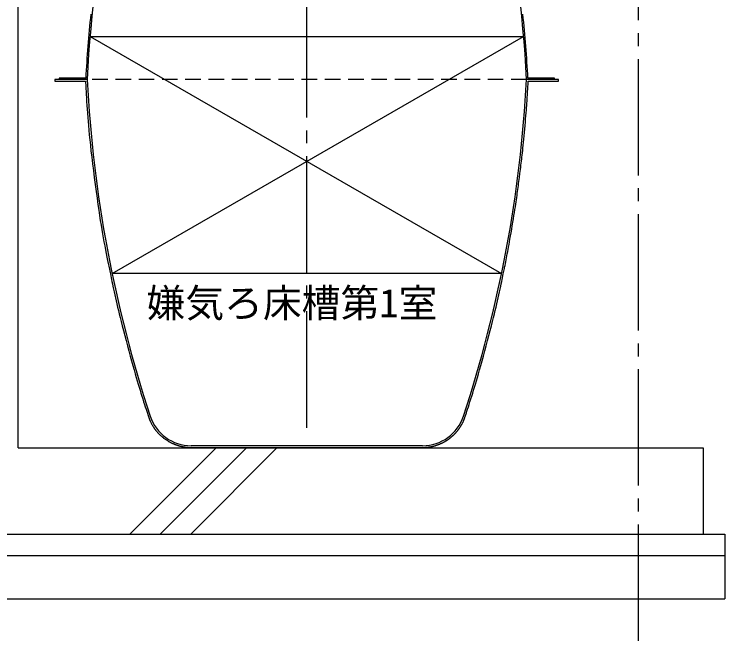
# Model space of a CAD drawing. Units: millimetres, scale not verified. Extents: x -8910 to 8910, y -6308 to 6308.
# Drawn here: x 286 to 1935, y -3858 to -2404 of the extents above; entities that cross this region are included whole.
import ezdxf
from ezdxf.enums import TextEntityAlignment as Align

# ---------------------------------------------------------------- set-up
doc = ezdxf.new("R2010")
doc.units = ezdxf.units.MM
doc.header["$LTSCALE"] = 30
doc.linetypes.add('CHAIN2', pattern=[12, 9, -1, 1, -1])
doc.linetypes.add('DASHED1', pattern=[1.8, 1.2, -0.6])
for name, color, linetype, lineweight in [('0-0_機器', 2, 'Continuous', 25), ('0-5_空気管', 3, 'Continuous', 25), ('0-6_08', 2, 'CHAIN2', 25)]:
    doc.layers.add(name, color=color, linetype=linetype, lineweight=lineweight)
doc.styles.add('ＭＳ ゴシック', font='')
doc.styles.get('ＭＳ ゴシック').set_extended_font_data('MS Gothic')

msp = doc.modelspace()

# ---------------------------------------------------------------- linework, layer by layer
at = {"layer": '0-0_機器'}
for p, q in [((294.7, -3410.41), (1884.7, -3410.41)), ((553.91, -3610.41), (753.91, -3410.41)), ((624.62, -3610.41), (824.62, -3410.41)), ((695.33, -3610.41), (895.33, -3410.41)), ((1884.7, -3410.41), (1884.7, -3610.41)), ((-5.3, -3610.41), (1934.7, -3610.41)), ((1934.7, -3610.41), (1934.7, -3760.41)), ((-5.3, -3660.41), (1934.7, -3660.41)), ((-5.3, -3760.41), (1934.7, -3760.41))]:
    msp.add_line(p, q, dxfattribs=at)
at = {"layer": '0-5_空気管', "linetype": 'CHAIN2'}
msp.add_line((964.7, -3363.56), (964.7, -1530.41), dxfattribs=at)
at = {"layer": '0-5_空気管'}
for p, q in [((461.62, -2455.41), (1467.79, -2455.41)), ((461.62, -2455.41), (1416.76, -3005.41)), ((512.64, -3005.41), (1467.79, -2455.41)), ((379.7, -2555.41), (379.7, -2559.41)), ((454.7, -2555.41), (379.7, -2555.41)), ((389.7, -2552.21), (389.7, -2555.41)), ((451.67, -2552.21), (389.7, -2552.21)), ((454.7, -2555.41), (454.7, -2552.21)), ((1548.75, -2555.41), (1474.7, -2555.41)), ((1539.7, -2552.21), (1477.74, -2552.21)), ((1539.7, -2555.41), (1539.7, -2552.21)), ((1548.75, -2559.41), (1548.75, -2555.41)), ((1478.03, -2568.15), (1478.5, -2559.41)), ((1478.5, -2559.41), (1548.75, -2559.41)), ((505.14, -2988.84), (508.75, -3006.35)), ((1416.76, -3005.41), (512.64, -3005.41)), ((1233.32, -3405.41), (696.08, -3405.41))]:
    msp.add_line(p, q, dxfattribs=at)
at = {"layer": '0-5_空気管', "linetype": 'DASHED1'}
msp.add_line((1474.7, -2555.41), (454.7, -2555.41), dxfattribs=at)
at = {"layer": '0-5_空気管'}
for points in [[(379.7, -2559.41), (450.91, -2559.41), (451.58, -2571.86)], [(451.58, -2571.86), (451.86, -2577.08), (452.2, -2583.33), (452.6, -2590.45), (453.06, -2598.3), (453.56, -2606.73), (454.12, -2615.6), (454.73, -2624.76), (455.38, -2634.06), (456.08, -2643.41), (456.85, -2652.91), (457.69, -2662.69), (458.64, -2672.91), (459.7, -2683.72), (460.9, -2695.25), (462.26, -2707.65), (463.79, -2721.07), (465.51, -2735.58), (467.39, -2750.97), (469.38, -2766.93), (471.46, -2783.19), (473.58, -2799.45), (475.71, -2815.43), (477.81, -2830.81), (479.83, -2845.33), (481.77, -2858.75), (483.62, -2871.16), (485.4, -2882.69), (487.13, -2893.49), (488.83, -2903.7), (490.51, -2913.47), (492.21, -2922.94), (493.93, -2932.26), (495.68, -2941.52), (497.44, -2950.62), (499.17, -2959.43), (500.85, -2967.8), (502.42, -2975.59), (503.86, -2982.65), (505.14, -2988.84)], [(1456.91, -2792.17), (1458.12, -2782.81), (1459.32, -2773.44), (1459.92, -2768.76), (1460.52, -2764.07), (1461.11, -2759.39), (1461.69, -2754.7), (1462.27, -2750.01), (1462.83, -2745.32), (1463.39, -2740.62), (1463.94, -2735.85), (1464.49, -2730.92), (1465.06, -2725.78), (1465.63, -2720.36), (1466.23, -2714.57), (1466.86, -2708.34), (1467.52, -2701.62), (1468.22, -2694.35), (1468.95, -2686.65), (1469.69, -2678.66), (1470.43, -2670.54), (1471.16, -2662.41), (1471.87, -2654.45), (1472.55, -2646.77), (1473.16, -2639.54), (1473.72, -2632.86), (1474.22, -2626.69), (1474.67, -2620.96), (1475.08, -2615.6), (1475.45, -2610.53), (1475.79, -2605.68), (1476.1, -2600.98), (1476.4, -2596.35), (1476.68, -2591.75), (1476.96, -2587.21), (1477.21, -2582.82), (1477.45, -2578.65), (1477.67, -2574.77), (1477.86, -2571.24), (1478.03, -2568.15)], [(1420.65, -3006.35), (1421.93, -3000.19), (1422.46, -2997.6), (1423.1, -2994.5), (1423.82, -2990.97), (1424.62, -2987.08), (1425.47, -2982.9), (1426.36, -2978.5), (1427.27, -2973.95), (1428.18, -2969.33), (1429.09, -2964.68), (1430, -2959.96), (1430.92, -2955.09), (1431.87, -2950), (1432.86, -2944.61), (1433.9, -2938.86), (1435, -2932.67), (1436.17, -2925.97), (1437.43, -2918.73), (1438.74, -2911.04), (1440.1, -2903.06), (1441.47, -2894.93), (1442.82, -2886.8), (1444.14, -2878.81), (1445.4, -2871.12), (1446.58, -2863.86), (1447.66, -2857.14), (1448.63, -2850.93), (1449.53, -2845.15), (1450.35, -2839.74), (1451.11, -2834.62), (1451.83, -2829.71), (1452.51, -2824.95), (1453.16, -2820.26), (1453.81, -2815.58), (1454.44, -2810.9), (1455.07, -2806.22), (1455.69, -2801.54), (1456.3, -2796.86), (1456.91, -2792.17)], [(508.75, -3006.35), (510.68, -3015.69), (511.49, -3019.61), (512.46, -3024.3), (513.58, -3029.64), (514.82, -3035.52), (516.15, -3041.84), (517.58, -3048.49), (519.06, -3055.35), (520.6, -3062.32), (522.16, -3069.32), (523.78, -3076.43), (525.48, -3083.74), (527.3, -3091.37), (529.25, -3099.43), (531.37, -3108.03), (533.69, -3117.26), (536.24, -3127.25), (539.03, -3138.04), (542.02, -3149.47), (545.14, -3161.33), (548.35, -3173.39), (551.58, -3185.45), (554.78, -3197.29), (557.9, -3208.69), (560.86, -3219.43), (563.63, -3229.36), (566.22, -3238.52), (568.66, -3247.03), (570.99, -3254.99), (573.22, -3262.51), (575.39, -3269.7), (577.53, -3276.67), (579.66, -3283.51), (581.81, -3290.32), (583.94, -3297.01), (586.02, -3303.48), (588.01, -3309.63), (589.87, -3315.35), (591.57, -3320.53)], [(1416.94, -3024.3), (1417.91, -3019.61), (1420.65, -3006.35)], [(1332.11, -3337.94), (1335.09, -3328.88), (1336.34, -3325.08), (1337.84, -3320.53), (1339.53, -3315.35), (1341.39, -3309.63), (1343.38, -3303.48), (1345.46, -3297.01), (1347.6, -3290.32), (1349.74, -3283.51), (1351.88, -3276.67), (1354.01, -3269.7), (1356.18, -3262.51), (1358.42, -3254.99), (1360.74, -3247.03), (1363.19, -3238.52), (1365.78, -3229.36), (1368.55, -3219.43), (1371.51, -3208.69), (1374.62, -3197.29), (1377.82, -3185.45), (1381.05, -3173.39), (1384.26, -3161.33), (1387.39, -3149.47), (1390.38, -3138.04), (1393.16, -3127.25), (1395.71, -3117.26), (1398.03, -3108.03), (1400.15, -3099.43), (1402.11, -3091.37), (1403.92, -3083.74), (1405.62, -3076.43), (1407.24, -3069.32), (1408.81, -3062.32), (1410.34, -3055.35), (1411.82, -3048.49), (1413.25, -3041.84), (1414.59, -3035.52), (1415.83, -3029.64), (1416.94, -3024.3)], [(591.57, -3320.53), (593.06, -3325.08), (597.3, -3337.94)], [(597.3, -3337.94), (597.62, -3338.93), (597.76, -3339.35), (597.93, -3339.85), (598.12, -3340.42), (598.33, -3341.04), (598.56, -3341.71), (598.81, -3342.42), (599.08, -3343.14), (599.35, -3343.88), (599.64, -3344.61), (599.94, -3345.36), (600.26, -3346.13), (600.62, -3346.94), (601.01, -3347.79), (601.44, -3348.72), (601.93, -3349.71), (602.48, -3350.8), (603.09, -3351.98), (603.75, -3353.25), (604.46, -3354.56), (605.19, -3355.91), (605.94, -3357.26), (606.7, -3358.6), (607.44, -3359.88), (608.16, -3361.11), (608.85, -3362.24), (609.52, -3363.29), (610.16, -3364.27), (610.78, -3365.19), (611.39, -3366.06), (611.99, -3366.89), (612.59, -3367.69), (613.19, -3368.46), (613.8, -3369.22), (614.41, -3369.97), (615, -3370.68), (615.57, -3371.35), (616.11, -3371.97), (616.6, -3372.53)], [(1325.66, -3353.37), (1326.18, -3352.41), (1326.67, -3351.47), (1327.14, -3350.55), (1327.58, -3349.66), (1328, -3348.8), (1328.39, -3347.94), (1328.76, -3347.1), (1329.12, -3346.27), (1329.45, -3345.45), (1329.78, -3344.62), (1330.09, -3343.8), (1330.39, -3342.98), (1330.68, -3342.19), (1330.94, -3341.43), (1331.18, -3340.73), (1331.4, -3340.09), (1331.58, -3339.53), (1332.11, -3337.94)], [(1311.15, -3374.4), (1311.65, -3373.84), (1311.85, -3373.61), (1312.1, -3373.33), (1312.38, -3373.01), (1312.68, -3372.66), (1313.01, -3372.28), (1313.36, -3371.88), (1313.71, -3371.46), (1314.07, -3371.04), (1314.42, -3370.61), (1314.78, -3370.17), (1315.13, -3369.72), (1315.49, -3369.26), (1315.86, -3368.77), (1316.24, -3368.26), (1316.64, -3367.73), (1317.05, -3367.16), (1317.47, -3366.56), (1317.91, -3365.94), (1318.36, -3365.3), (1318.8, -3364.66), (1319.22, -3364.03), (1319.64, -3363.42), (1320.02, -3362.85), (1320.37, -3362.32), (1320.69, -3361.85), (1320.97, -3361.41), (1321.24, -3360.99), (1321.51, -3360.57), (1321.78, -3360.13), (1322.07, -3359.65), (1322.39, -3359.11), (1322.75, -3358.5), (1323.16, -3357.79), (1323.62, -3357.01), (1324.11, -3356.15), (1324.61, -3355.25), (1325.14, -3354.32), (1325.66, -3353.37)], [(616.6, -3372.53), (617.03, -3373.02), (618.25, -3374.4)], [(618.25, -3374.4), (619.18, -3375.44), (619.57, -3375.88), (620.04, -3376.4), (620.57, -3377), (621.16, -3377.65), (621.81, -3378.35), (622.49, -3379.07), (623.21, -3379.82), (623.95, -3380.56), (624.7, -3381.3), (625.47, -3382.04), (626.28, -3382.78), (627.13, -3383.53), (628.03, -3384.29), (628.98, -3385.08), (630.01, -3385.89), (631.11, -3386.74), (632.3, -3387.62), (633.54, -3388.53), (634.83, -3389.45), (636.14, -3390.37), (637.44, -3391.26), (638.7, -3392.13), (639.91, -3392.93), (641.05, -3393.68), (642.08, -3394.35), (643.04, -3394.94), (643.93, -3395.49), (644.79, -3395.99), (645.62, -3396.45), (646.45, -3396.9), (647.3, -3397.34), (648.2, -3397.79), (649.14, -3398.25), (650.14, -3398.73), (651.15, -3399.21), (652.17, -3399.68), (653.19, -3400.14), (654.17, -3400.58)], [(1294.02, -3389.88), (1294.71, -3389.37), (1295.48, -3388.79), (1296.31, -3388.16), (1297.18, -3387.48), (1298.07, -3386.78), (1298.98, -3386.07), (1299.88, -3385.35), (1300.76, -3384.63), (1301.6, -3383.94), (1302.39, -3383.27), (1303.13, -3382.64), (1303.82, -3382.02), (1304.48, -3381.42), (1305.1, -3380.84), (1305.69, -3380.26), (1306.27, -3379.69), (1306.84, -3379.11), (1307.39, -3378.54), (1307.93, -3377.97), (1308.45, -3377.41), (1308.94, -3376.88), (1309.39, -3376.38), (1309.8, -3375.93), (1310.15, -3375.53), (1311.15, -3374.4)], [(1268.99, -3403.1), (1269.72, -3402.84), (1270.38, -3402.6), (1270.97, -3402.38), (1271.54, -3402.16), (1272.08, -3401.95), (1272.62, -3401.73), (1273.17, -3401.49), (1273.77, -3401.23), (1274.42, -3400.95), (1275.11, -3400.65), (1275.83, -3400.32), (1276.56, -3399.99), (1277.3, -3399.65), (1278.03, -3399.31), (1278.74, -3398.98), (1279.41, -3398.66), (1280.04, -3398.36), (1280.63, -3398.07), (1281.19, -3397.79), (1281.74, -3397.5), (1282.3, -3397.2), (1282.87, -3396.89), (1283.46, -3396.56), (1284.1, -3396.19), (1284.78, -3395.79), (1285.51, -3395.37), (1286.26, -3394.92), (1287.02, -3394.47), (1287.78, -3394.01), (1288.52, -3393.55), (1289.24, -3393.11), (1289.91, -3392.69), (1290.54, -3392.29), (1291.12, -3391.92), (1291.67, -3391.54), (1292.23, -3391.17), (1292.79, -3390.77), (1293.38, -3390.35), (1294.02, -3389.88)], [(654.17, -3400.58), (655.1, -3400.99), (655.96, -3401.37), (656.74, -3401.7), (657.45, -3402), (658.12, -3402.27), (658.75, -3402.52), (659.38, -3402.76), (660.01, -3402.99), (660.66, -3403.22), (661.36, -3403.46), (662.12, -3403.72), (662.92, -3403.98), (663.76, -3404.25), (664.61, -3404.53), (665.46, -3404.79), (666.3, -3405.06), (667.11, -3405.3), (667.88, -3405.53), (668.59, -3405.74), (669.26, -3405.93), (669.92, -3406.11), (670.57, -3406.27), (671.25, -3406.44), (671.96, -3406.6), (672.74, -3406.77), (673.6, -3406.95), (674.55, -3407.15), (675.59, -3407.36), (676.68, -3407.57), (677.81, -3407.79), (678.97, -3408), (680.13, -3408.2), (681.26, -3408.39), (682.35, -3408.56), (683.39, -3408.72), (684.37, -3408.85), (685.31, -3408.96), (686.21, -3409.06), (687.07, -3409.14)], [(687.07, -3409.14), (687.91, -3409.21), (688.74, -3409.27), (689.56, -3409.31), (690.37, -3409.34), (691.17, -3409.37), (691.95, -3409.38), (692.69, -3409.4), (693.37, -3409.41), (693.99, -3409.41), (694.54, -3409.41)], [(694.54, -3409.41), (1234.91, -3409.41), (1235.38, -3409.41), (1235.9, -3409.4), (1236.45, -3409.4), (1237.04, -3409.39), (1237.65, -3409.37), (1238.27, -3409.35), (1238.89, -3409.33), (1239.52, -3409.3), (1240.18, -3409.25), (1240.87, -3409.2), (1241.61, -3409.14), (1242.42, -3409.06), (1243.3, -3408.96), (1244.27, -3408.85), (1245.32, -3408.72), (1246.46, -3408.57), (1247.65, -3408.4), (1248.87, -3408.23), (1250.1, -3408.04), (1251.32, -3407.85), (1252.51, -3407.66), (1253.64, -3407.46), (1254.7, -3407.27), (1255.69, -3407.07), (1256.64, -3406.87), (1257.56, -3406.66), (1258.46, -3406.44), (1259.36, -3406.2), (1260.28, -3405.94), (1261.23, -3405.66), (1262.22, -3405.36), (1263.24, -3405.04), (1264.28, -3404.71), (1265.31, -3404.37), (1266.31, -3404.03), (1267.27, -3403.7), (1268.17, -3403.39), (1268.99, -3403.1)]]:
    msp.add_lwpolyline(points, dxfattribs=at)
for centre, radius, start, end in [((3450.59, -2712.42), 3000, 168.01242, 177), ((-1521.18, -2712.42), 3000, 2.99998, 11.98755), ((3450.59, -2712.42), 3003.2, 174.10699, 176.94209), ((-1521.18, -2712.42), 3003.2, 3.05789, 5.89299), ((3450.59, -2398.4), 3000, 183, 198.226), ((-1521.18, -2398.4), 3000, 341.77399, 357), ((696.08, -3305.41), 100, 198.226, 270), ((1233.32, -3305.41), 100, 270, 341.77399)]:
    msp.add_arc(centre, radius, start, end, dxfattribs=at)
at = {"layer": '0-6_08'}
msp.add_line((1734.7, -3858.12), (1734.7, -1359.05), dxfattribs=at)
at = {"layer": '0-6_08', "linetype": 'Continuous'}
msp.add_line((294.7, -3410.41), (294.7, -1730.41), dxfattribs=at)

# ---------------------------------------------------------------- texts
at = {"layer": '0-5_空気管', "color": 4, "style": 'ＭＳ ゴシック'}
msp.add_text('嫌気ろ床槽第1室', height=65.98, dxfattribs=at).set_placement((592.75, -3127.03), align=Align.BOTTOM_LEFT)

doc.saveas('drawing.dxf')
